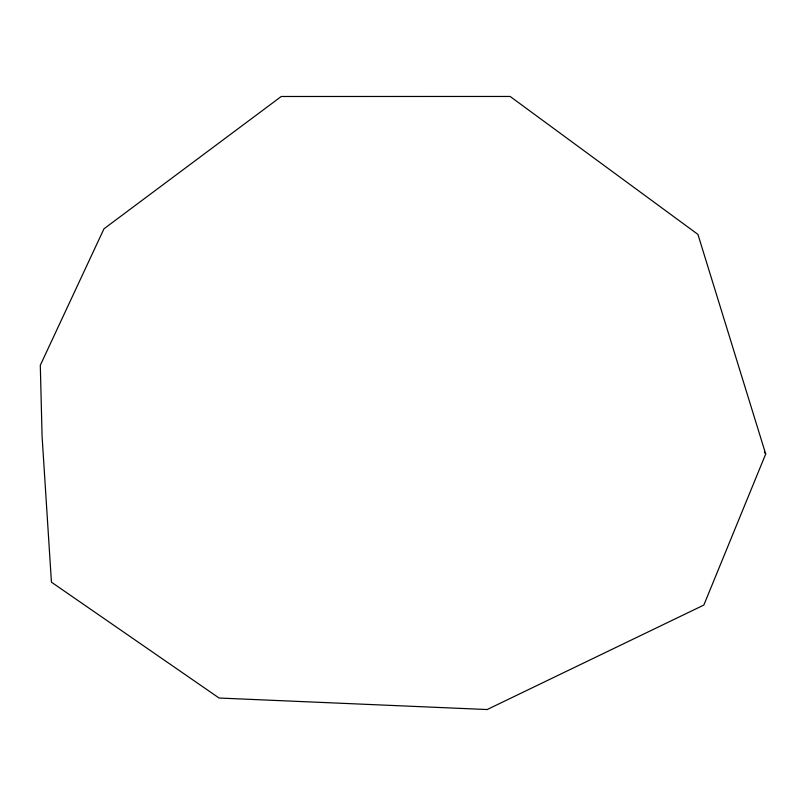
<?xml version="1.0" encoding="UTF-8"?>
<svg xmlns="http://www.w3.org/2000/svg" width="806" height="806" viewBox="0 0 806 806"><rect width="100%" height="100%" fill="white"/><g stroke="black" fill="none" stroke-linecap="round" stroke-linejoin="round"><path stroke-width="1.21" d="M765.7 454.01L703.84 605.064L487.156 709.542L219.091 698.026L51.433 582.174L42.083 436.278L40.3 365.279L103.974 228.803L281.254 96.488L510.127 96.458L697.925 234.395L765.7 454.01L764.34 451.914"/></g></svg>
